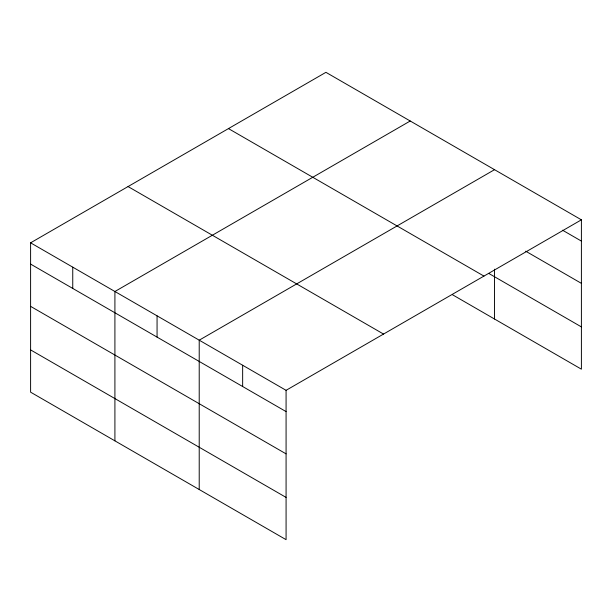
<?xml version="1.0" encoding="UTF-8"?>
<svg xmlns="http://www.w3.org/2000/svg" width="612" height="612" viewBox="0 0 612 612"><rect width="100%" height="100%" fill="white"/><g stroke="black" fill="none" stroke-linecap="round" stroke-linejoin="round"><path stroke-width="0.92" d="M581.4 219.83L325.921 72.331L30.6 242.826L30.6 392.17L286.079 539.669L286.079 390.326L581.4 219.83L581.4 369.174L452.383 294.686M410.231 121L114.911 291.503L114.911 440.847M494.534 169.677L199.214 340.18L199.214 489.524M562.55 230.204L581.4 241.09M525.677 251.18L581.4 283.356M488.751 273.411L581.4 326.9M228.467 128.596L483.947 276.096M128.053 186.561L383.533 334.06M30.6 242.826L286.079 390.326M30.6 264.093L286.079 411.593M30.6 306.36L286.079 453.859M30.6 349.903L286.079 497.403M494.534 269.181L494.534 319.02M242.65 365.257L242.65 386.516M157.062 315.846L157.062 337.105M72.751 267.169L72.751 288.428"/></g></svg>
